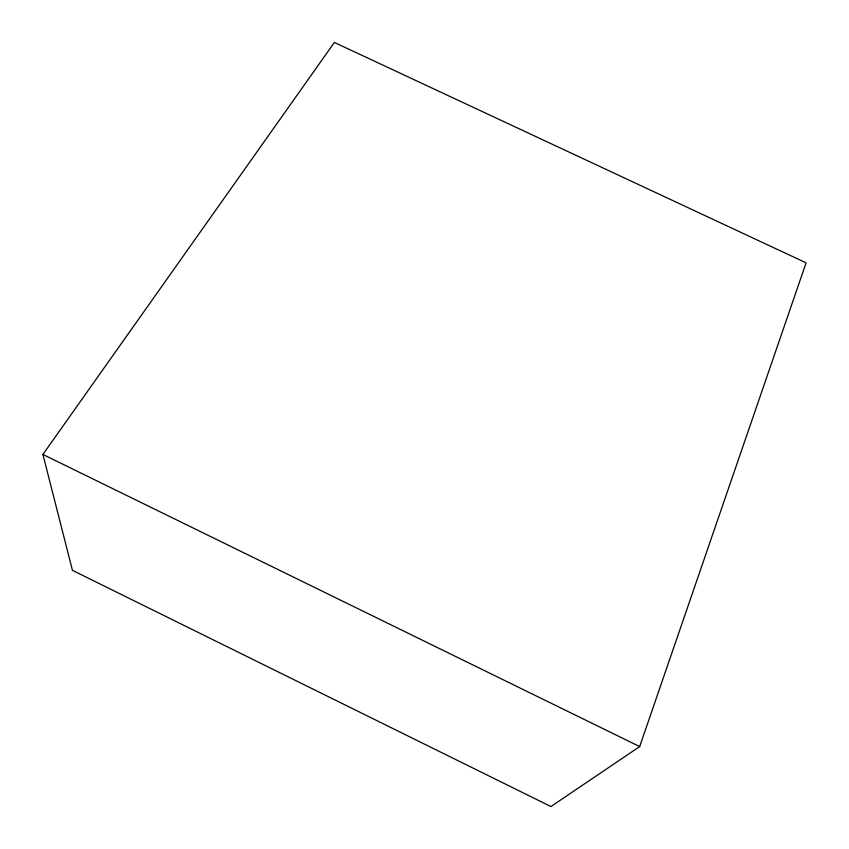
<?xml version="1.0" encoding="UTF-8"?>
<svg xmlns="http://www.w3.org/2000/svg" width="849" height="849" viewBox="0 0 849 849"><rect width="100%" height="100%" fill="white"/><g stroke="black" fill="none" stroke-linecap="round" stroke-linejoin="round"><path stroke-width="1.27" d="M639.679 746.579L806.094 262.84L334.379 42.45L42.906 454.448L72.43 570.337L550.937 806.55L639.679 746.579L42.906 454.448"/></g></svg>
